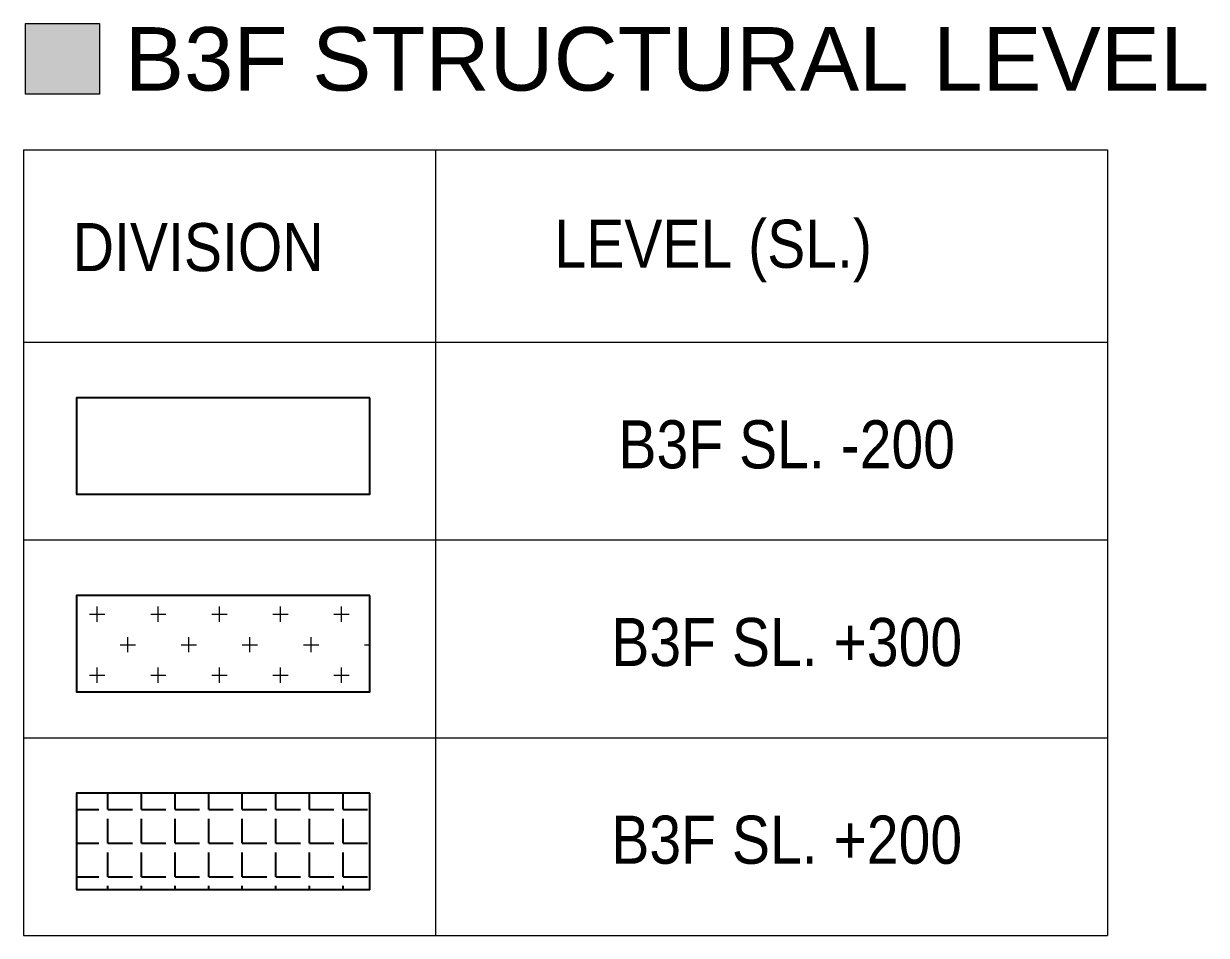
# Model space of a CAD drawing. Header units: millimetres. Extents: x -259680 to 953914, y -429648 to 90611.
# Drawn here: x 293323 to 305615, y -260720 to -251240 of the extents above; entities that cross this region are included whole.
import ezdxf
from ezdxf.enums import TextEntityAlignment as Align

# ---------------------------------------------------------------- set-up
doc = ezdxf.new("R2010")
doc.units = ezdxf.units.MM
doc.layers.get('0').update_dxf_attribs({"lineweight": 20})
for name, color, linetype, lineweight in [('$0$NDC_S_THIN LINE', 7, 'Continuous', 20), ('NDC_S_THIN LINE', 8, 'Continuous', 9), ('NDC_S_VN TEXT', 7, 'Continuous', 20)]:
    doc.layers.add(name, color=color, linetype=linetype, lineweight=lineweight)
for name, color, linetype in [('FOOTING BOTTOM LEVEL$0$@ SL+100 EL-1.3', 11, 'Continuous'), ('FOOTING BOTTOM LEVEL$0$@ SL+300 EL-1.1', 41, 'Continuous'), ('LEVEL-P', 8, 'Continuous')]:
    doc.layers.add(name, color=color, linetype=linetype)
doc.styles.add('FOOTING BOTTOM LEVEL$0$AREA MENSURATION$0$Style-Arial', font='arial.ttf')
doc.styles.add('NDC_ARIAL', font='arial.ttf', dxfattribs={"width": 0.85})

msp = doc.modelspace()

# ---------------------------------------------------------------- hatches: boundary and pattern name
at = {"layer": '$0$NDC_S_THIN LINE', "ltscale": 100}
h = msp.add_hatch(color=251, dxfattribs=at)
h.dxf.hatch_style = 1
h.paths.add_polyline_path([(294111.5, -251240.3), (293341.4, -251240.3), (293341.4, -251972.6), (294111.5, -251972.6)])
at = {"layer": 'LEVEL-P'}
h = msp.add_hatch(dxfattribs=at)
h.set_pattern_fill('ANGLE', color=256, scale=50)
h.set_pattern_definition([(0, (-266696.65, -258015.84), (0, 349.25), [254, -95.25]), (90, (-266696.65, -258015.84), (-349.25, 2e-14), [254, -95.25])])
h.paths.add_polyline_path([(296921.5, -259243.4), (293871.1, -259243.4), (293871.1, -260243.4), (296921.5, -260243.4)])
at = {"layer": 'NDC_S_THIN LINE', "ltscale": 100, "true_color": 0x58ba48}
h = msp.add_hatch(dxfattribs=at)
h.set_pattern_fill('CROSS', color=85, scale=50)
h.set_pattern_definition([(0, (-266696.65, -258015.84), (317.5, 317.5), [158.75, -476.25]), (90, (-266617.27, -258095.2), (-317.5, 317.5), [158.75, -476.25])])
h.paths.add_polyline_path([(296921.5, -257187.8), (293871.1, -257187.8), (293871.1, -258187.8), (296921.5, -258187.8)])

# ---------------------------------------------------------------- linework, layer by layer
for p, q in [((293323.4, -252553.6), (304588.8, -252553.6)), ((293323.4, -252553.6), (293323.4, -260720.4)), ((297603.2, -252553.6), (297603.2, -260720.4)), ((304588.8, -252553.6), (304588.8, -260720.4)), ((293323.4, -254553.6), (304588.8, -254553.6)), ((293323.4, -256609.2), (304588.8, -256609.2)), ((293323.4, -258664.8), (304588.8, -258664.8)), ((293323.4, -260720.4), (304588.8, -260720.4))]:
    msp.add_line(p, q)
msp.add_lwpolyline([(293341.4, -251240.3), (294111.5, -251240.3), (294111.5, -251972.6), (293341.4, -251972.6)], close=True)
at = {"layer": 'FOOTING BOTTOM LEVEL$0$@ SL+100 EL-1.3', "color": 7}
for points in [[(296921.5, -257187.8), (293871.1, -257187.8), (293871.1, -258187.8), (296921.5, -258187.8)], [(296921.5, -259243.4), (293871.1, -259243.4), (293871.1, -260243.4), (296921.5, -260243.4)]]:
    msp.add_lwpolyline(points, close=True, dxfattribs=at)
at = {"layer": 'FOOTING BOTTOM LEVEL$0$@ SL+300 EL-1.1', "color": 7}
msp.add_lwpolyline([(296921.5, -255132.2), (293871.1, -255132.2), (293871.1, -256132.2), (296921.5, -256132.2)], close=True, dxfattribs=at)

# ---------------------------------------------------------------- texts
at = {"style": 'FOOTING BOTTOM LEVEL$0$AREA MENSURATION$0$Style-Arial'}
msp.add_text('B3F STRUCTURAL LEVEL', height=660, dxfattribs=at).set_placement((294375.2, -251276.6), align=Align.TOP_LEFT)
at = {"layer": 'NDC_S_VN TEXT', "style": 'NDC_ARIAL', "width": 0.85}
for s, p in [('DIVISION', (293834, -253314)), ('LEVEL (SL.)', (298840.2, -253279.3))]:
    msp.add_text(s, height=500, dxfattribs=at).set_placement(p, align=Align.TOP_LEFT)
for s, p in [('B3F SL. -200', (301253.9, -255864.6)), ('B3F SL. +300', (301253.9, -257920.2)), ('B3F SL. +200', (301253.9, -259975.8))]:
    msp.add_text(s, height=500, dxfattribs=at).set_placement(p, align=Align.CENTER)

doc.saveas('drawing.dxf')
